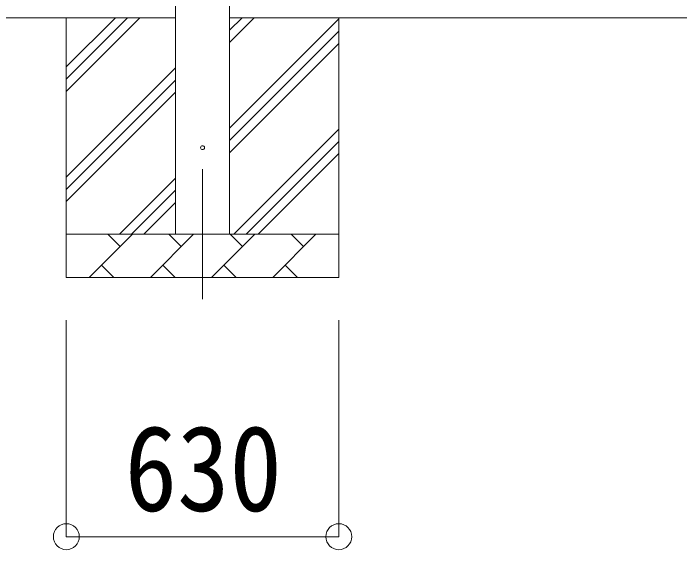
# Model space of a CAD drawing. Units: millimetres at full size, sheet at 1:60; details may follow other scales. Extents: x -16864 to 16864, y -11640 to 11640.
# Drawn here: x -11344 to -9803, y -7940 to -6700 of the extents above; entities that cross this region are included whole.
import ezdxf
from ezdxf.enums import TextEntityAlignment as Align

# ---------------------------------------------------------------- set-up
doc = ezdxf.new("R2010")
doc.units = ezdxf.units.MM
doc.header["$LTSCALE"] = 60
doc.header["$PDMODE"] = 32
doc.header["$PDSIZE"] = 60
doc.linetypes.add('CHAIN1', pattern=[8, 5, -1, 1, -1])
for name, color, linetype, lineweight in [('0-1_Defpoints', 7, 'CHAIN1', 9), ('0-2_TEXT1', 4, 'Continuous', 9), ('0-3_SHAPE', 7, 'Continuous', 9), ('0-8_TABLE1', 6, 'Continuous', 9)]:
    doc.layers.add(name, color=color, linetype=linetype, lineweight=lineweight)
doc.styles.add('ＭＳ ゴシック', font='')
doc.styles.get('ＭＳ ゴシック').set_extended_font_data('MS Gothic')

msp = doc.modelspace()

# ---------------------------------------------------------------- linework, layer by layer
at = {"layer": '0-1_Defpoints'}
msp.add_line((-10906.48, -7060.72), (-10906.48, -7409.72), dxfattribs=at)
at = {"layer": '0-2_TEXT1'}
for p, q in [((-10968.98, -7210.72), (-10968.98, -4355.72)), ((-10843.98, -4355.72), (-10843.98, -7210.72))]:
    msp.add_line(p, q, dxfattribs=at)
msp.add_circle((-10906.48, -7010.72), 4.5, dxfattribs=at)
at = {"layer": '0-3_SHAPE'}
for p, q in [((-10968.98, -6710.72), (-12605.18, -6710.72)), ((-11221.48, -6710.72), (-11221.48, -7310.72)), ((-11221.48, -6824.21), (-11108, -6710.72)), ((-11221.48, -6852.49), (-11079.72, -6710.72)), ((-11221.48, -6880.77), (-11051.43, -6710.72)), ((-6295.98, -6710.72), (-10843.98, -6710.72)), ((-10843.98, -6739.55), (-10815.16, -6710.72)), ((-10843.98, -6767.83), (-10786.87, -6710.72)), ((-10843.98, -6965.82), (-10591.48, -6713.32)), ((-10591.48, -6710.72), (-10591.48, -7310.72)), ((-10843.98, -6994.11), (-10591.48, -6741.61)), ((-10843.98, -7022.39), (-10591.48, -6769.89)), ((-11221.48, -7078.76), (-10968.98, -6826.26)), ((-11221.48, -7107.05), (-10968.98, -6854.55)), ((-11221.48, -7135.33), (-10968.98, -6882.83)), ((-10834.33, -7210.72), (-10591.48, -6967.88)), ((-10806.04, -7210.72), (-10591.48, -6996.16)), ((-10777.76, -7210.72), (-10591.48, -7024.45)), ((-11098.88, -7210.72), (-10968.98, -7080.82)), ((-11070.6, -7210.72), (-10968.98, -7109.11)), ((-11042.32, -7210.72), (-10968.98, -7137.39)), ((-11221.48, -7210.72), (-10591.48, -7210.72)), ((-11168.62, -7310.72), (-11068.62, -7210.72)), ((-11097.17, -7239.28), (-11125.72, -7210.72)), ((-11027.19, -7310.72), (-10927.19, -7210.72)), ((-10955.75, -7239.28), (-10984.3, -7210.72)), ((-10885.77, -7310.72), (-10785.77, -7210.72)), ((-10814.33, -7239.28), (-10842.88, -7210.72)), ((-10744.35, -7310.72), (-10644.35, -7210.72)), ((-10672.9, -7239.28), (-10701.46, -7210.72)), ((-11140.06, -7282.17), (-11111.51, -7310.72)), ((-10998.64, -7282.17), (-10970.09, -7310.72)), ((-10857.22, -7282.17), (-10828.67, -7310.72)), ((-10715.8, -7282.17), (-10687.24, -7310.72)), ((-10591.48, -7310.72), (-11221.48, -7310.72))]:
    msp.add_line(p, q, dxfattribs=at)
at = {"layer": '0-8_TABLE1'}
for p, q in [((-11221.48, -7909.72), (-11221.48, -7409.72)), ((-10591.48, -7909.72), (-10591.48, -7409.72)), ((-11221.48, -7909.72), (-10591.48, -7909.72))]:
    msp.add_line(p, q, dxfattribs=at)
for p in [(-11221.48, -7909.72), (-10591.48, -7909.72)]:
    msp.add_point(p, dxfattribs=at)

# ---------------------------------------------------------------- texts
at = {"layer": '0-8_TABLE1', "color": 7, "style": 'ＭＳ ゴシック', "width": 0.9}
msp.add_text('630', height=197.9, dxfattribs=at).set_placement((-11086.48, -7909.72), align=Align.BOTTOM_LEFT)

doc.saveas('drawing.dxf')
